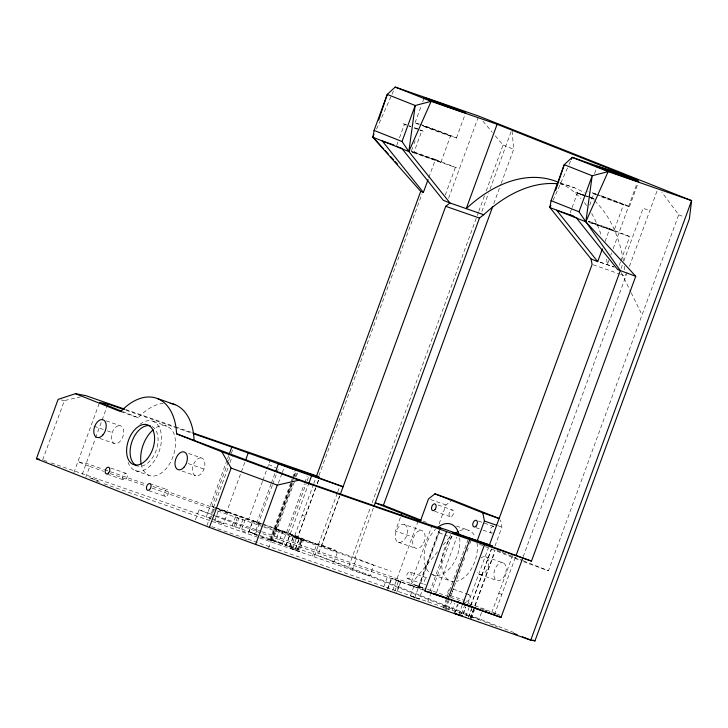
<?xml version="1.0" encoding="UTF-8"?>
<svg xmlns="http://www.w3.org/2000/svg" width="728" height="728" viewBox="0 0 728 728"><rect width="100%" height="100%" fill="white"/><g stroke="black" fill="none" stroke-linecap="round" stroke-linejoin="round"><path stroke-width="0.55" stroke-dasharray="3.64 2.73" d="M290.609 548.33L299.326 551.542L303.349 540.531L299.581 539.057L294.631 537.337L290.609 548.33L299.326 551.542M294.631 537.364L303.349 540.558M89.526 477.714L98.244 480.899L89.817 477.841M214.76 520.666L218.791 509.655L222.586 510.956L227.509 512.849L223.478 523.86L214.76 520.666L223.487 523.832M218.782 509.682L227.509 512.849M248.885 531.749L252.907 520.748L255.756 521.721L259.441 523.141L255.419 534.143L248.885 531.749L255.428 534.125M252.907 520.766L259.441 523.141M272.317 485.312L254.381 534.325L257.712 535.735M290.59 483.146L269.915 539.703L298.243 550.068L302.284 538.993L274.929 528.901L297.761 536.7L315.624 487.906M260.433 536.764L271.808 540.758L259.76 536.126M298.243 550.068L302.284 538.993M405.05 124.415L404.45 124.242L405.023 124.561M412.075 152.107L413.832 152.653L421.876 130.676L420.156 129.893M411.284 151.351L440.922 162.198L411.302 151.269L413.622 144.936M440.922 162.198L450.587 135.745L421.976 125.189M387.769 589.325L391.791 578.332L396.742 580.052L400.509 581.526L396.478 592.537M580.844 194.021L577.45 192.92L579.17 193.703M596.942 194.503L593.957 193.575L623.577 204.504L613.922 230.876L588.133 221.631M613.922 230.876L588.215 221.185M623.577 204.504L599.717 195.45M410.365 595.868L419.073 599.08L423.105 588.069L419.337 586.604L414.387 584.875L410.365 595.868L419.073 599.08M414.378 584.903L423.095 588.097M42.679 459.914L64.392 400.582L80.526 396.906M73.856 472.727L99.59 402.402M82.228 474.328L95.168 438.966M95.55 437.91L106.798 407.18M85.749 477.45L89.772 466.457L77.878 461.734L86.25 463.336L103.331 469.278M195.404 519.837L199.062 509.846L215.133 515.433M206.07 517.38L227.145 459.778M227.536 458.722L228.701 455.537M228.21 461.88L211.93 506.379L256.693 523.195A34.662 0.728 20.1 0 0 262.581 525.37M228.601 460.824L230.931 454.463M231.313 453.408L233.251 448.111M206.934 525.552L228.401 466.894M229.957 462.653L232.278 456.292M210.374 519.21L214.396 508.226M244.79 462.398L226.572 512.194L152.434 486.35M232.059 526.089L236.081 515.106M234.043 526.781L238.065 515.797M235.608 527.154L239.63 516.161M239.63 528.437L243.653 517.453M245.2 519.592L241.177 530.575L248.403 533.087L252.425 522.103M262.48 481.408L248.557 519.446L246.046 518.964M262.863 480.353L266.73 469.788M267.121 468.732L270.27 460.114M256.693 523.195L270.998 484.102M271.389 483.046L274.865 473.537M272.709 484.247L276.604 473.591M276.995 472.527L278.169 469.333M396.796 145.172L397.943 142.033M399.472 137.847L404.45 124.242M278.396 483.246L281.891 473.71M282.273 472.645L284.994 465.228M415.069 122.732L421.175 106.051M422.704 101.884L424.224 97.707M414.005 143.889L415.16 140.722M290.982 482.082L292.156 478.887M292.547 477.823L294.886 471.425M270.78 539.557L291.428 483.137M293.748 476.804L294.904 473.637M269.933 539.612L270.907 539.885L291.6 483.346M291.992 482.282L295.868 471.689M268.541 548.284L292.328 483.265M271.808 540.758L292.865 483.219M295.204 476.831L296.76 472.563M270.907 539.885L272.791 540.504L276.813 529.511M294.394 481.781L276.94 529.465L273.946 528.273L294.767 535.508L318.391 544.89L337.382 492.974M296.332 476.485L297.879 472.254M272.791 540.504L275.439 541.405L279.461 530.421M275.439 541.405L278.678 542.542L282.691 531.558M282.164 544.471L304.386 483.738M304.777 482.673L307.116 476.285M264.31 524.906L288.115 532.869L306.725 482.018M307.116 480.953L309.436 474.601M298.262 549.977L286.013 545.208L290.035 534.216M285.895 545.836L308.135 485.057M289.608 546.546L293.63 535.562M289.498 547.138L293.521 536.145L302.266 539.075M294.767 535.508L313.395 484.611M313.777 483.556L315.706 478.287M318.964 475.511L422.022 193.885M292.738 548.275L296.851 536.782M428.819 177.523L435.435 159.45L410.956 150.942M317.162 483.692L319.474 477.368M315.788 487.851L297.57 537.646L300.564 538.838M317.344 483.61L319.283 478.314M295.459 548.794L299.481 537.81M295.386 549.176L299.408 538.192M297.261 549.795L301.328 538.556M456.456 138.002L464.846 115.06M312.449 556.01L316.471 545.026M445.281 195.022L455.4 167.376L411.766 152.207M314.432 556.046L318.454 545.063M337.774 491.919L340.103 485.558M339.703 495.859L317.845 555.591L497.606 626.954M448.621 198.234L478.287 117.163M321.385 546.082L339.603 496.278M333.615 562.717L337.637 551.733L317.681 543.807L335.171 549.886M513.904 632.559L348.648 566.957L370.534 507.143M372.099 502.866L476.858 216.607M477.25 215.543L478.414 212.339M478.806 211.266L484.675 195.25M486.231 190.973L503.048 145.045L495.158 135.681M259.778 537.956L369.66 576.167L373.682 565.174L355.137 557.812L373.3 508.162M481.854 211.52L488.497 193.366M490.062 189.098L511.165 131.44M352.161 570.079L356.183 559.095M493.802 203.631L500.819 184.439M501.21 183.374L513.686 149.267L511.948 129.302M400.336 517.581L395.422 531.021L412.913 537.1M383.747 586.886L387.396 576.904M387.56 588.688L391.582 577.704M392.738 590.344L418.109 521.03M394.776 591.2L398.798 580.207M397.215 591.391L401.237 580.398M215.206 516.134L272.554 537.3L410.219 585.094L431.931 525.762M439.13 523.778L446.018 504.95L452.425 499.936M418.245 587.205L438.793 531.049M414.541 598.252L439.912 528.938M437.564 551.824L410.219 585.094L419.046 587.642L440.44 529.192M429.693 591.873L450.769 534.297M427.773 601.938L430.503 594.485M430.894 593.411L452.334 534.816M570.179 212.804L571.707 208.618M572.09 207.571L577.45 192.92M436.664 592.183L456.829 537.091M594.558 173.683L597.233 166.384M589.707 205.178L593.957 193.575M442.933 608.29L446.828 597.643M447.219 596.578L467.886 540.103M447.565 598.58L443.916 608.572L447.556 609.782M444.808 609.436L447.929 600.909M445.791 609.181L449.076 600.19M450.332 597.078L451.879 592.847M452.27 591.782L453.817 587.542M454.208 586.486L456.538 580.125M456.92 579.069L465.456 555.764M467.003 551.524L468.168 548.348M469.715 544.107L470.88 540.931M448.439 610.082L452.461 599.099M452.043 610.228L454.6 603.23M454.263 613.267L457.557 604.276M455.282 612.521L458.203 604.531M458.895 614.514L462.298 604.895M461.534 613.677L464.455 605.687M462.981 614.223L465.538 607.234M463.236 613.813L465.793 606.824M467.767 604.185L488.315 548.038M465.829 616.452L469.123 607.461M470.761 605.378L491.309 549.231M470.952 605.268L491.5 549.112M605.095 241.414L609.764 228.656L587.423 220.884M468.459 617.471L471.753 608.481M468.75 616.862L471.68 608.872M495.022 545.973L501.91 527.136L500.527 519.983M470.315 618.227L473.6 609.236M474.774 605.714L495.004 550.423M470.261 618.472L473.555 609.482M470.761 617.799L473.682 609.809M475.193 605.696L494.521 552.88M471.262 618.654L474.547 609.673M608.872 260.36L607.307 264.628A160.742 98.28 -70.8 0 0 606.424 257.885M610.828 255.018L611.602 252.889M613.167 248.612L637 183.483M629.456 206.679L638.611 181.654M481.508 612.557L478.951 619.546L211.111 526.426M491.764 612.548L513.104 554.236M619.219 265.292L620.393 262.098M620.775 261.034L629.729 236.582L605.778 227.072M494.385 614.76L516.097 555.428M621.102 268.486L622.258 265.311M623.814 261.088L643.152 208.226L649.804 210.865M523.186 556.72L627.145 272.645M629.42 266.43L657.157 190.618M523.687 561.743L548.43 570.77L678.705 214.778L661.725 191.983M376.558 129.065L391.573 95.268M392.028 94.249L393.393 91.173M553.098 200.346L568.568 165.538M569.023 164.51L570.843 160.415M443.325 544.817L449.804 536.936L444.963 535.016M141.177 464.018A26.217 16.025 -70.8 0 0 164.428 470.47A26.217 16.025 -70.8 0 0 173.337 432.441C170.843 426.781 164.146 423.96 158.431 426.526A26.217 16.025 -70.8 0 0 154.8 428.546M61.252 399.99L64.392 400.582M450.577 135.827L421.931 125.444M421.275 130.503L421.876 130.676M254.381 534.325L257.776 535.426M400.5 581.554L399.627 581.281M594.275 199.181L591.491 198.253M406.506 124.816L402.275 123.442L406.433 125.207M419.819 130.103L424.051 131.477L421.912 130.503M559.969 182.764L574.374 187.779M589.289 222.522L629.729 236.582M600.2 262.153L614.514 267.131M600.045 262.235L613.75 267.003M593.156 264.792L619.528 273.965M620.584 274.329L625.853 276.167L625.434 273.983M430.585 499.581L446.018 504.95M497.797 525.707L501.91 527.136M438.129 505.041L452.534 510.046A3.513 2.148 -70.8 0 1 452.452 515.679A3.513 2.148 -70.8 0 1 448.994 514.305A3.513 2.148 -70.8 0 1 452.534 510.046M478.351 521.057L493.793 526.426M434.689 511.274L450.122 516.643M475.939 527.654L482.118 529.802M483.146 530.157L491.373 533.014M125.516 409.454L174.766 426.581M175.83 426.945L191.892 432.532M126.108 410.319L192.301 433.333M456.392 526.035L468.741 530.321M153.098 421.321L167.094 426.18M120.684 411.648L138.184 417.726A59.787 36.555 -70.8 0 1 163.172 403.257M106.306 420.884L120.712 425.889A9.364 5.724 -70.8 0 1 120.502 440.904A9.364 5.724 -70.8 0 1 111.275 437.246A9.364 5.724 -70.8 0 1 120.712 425.889M404.622 524.606A9.364 5.724 -70.8 0 1 404.413 539.621A9.364 5.724 -70.8 0 1 395.186 535.963A9.364 5.724 -70.8 0 1 404.622 524.606L422.122 530.694A9.364 5.724 -70.8 0 1 421.903 545.709A9.364 5.724 -70.8 0 1 412.685 542.051A9.364 5.724 -70.8 0 1 422.122 530.694M188.516 453.471L201.893 458.121A9.364 5.724 -70.8 0 1 201.674 473.136A9.364 5.724 -70.8 0 1 192.456 469.469A9.364 5.724 -70.8 0 1 201.893 458.121M485.804 556.838L503.294 562.917A9.364 5.724 -70.8 0 1 503.084 577.932A9.364 5.724 -70.8 0 1 493.857 574.274A9.364 5.724 -70.8 0 1 503.294 562.917M94.012 426.226L103.276 429.447M107.389 430.876L111.511 432.305M188.197 463.563L204.659 469.287M99.873 438.465L114.278 443.47M398.189 542.187L415.688 548.275M182.082 471.043L195.459 475.703M479.37 574.419L496.86 580.498M135.08 470.543L149.076 475.411M432.751 574.783L450.241 580.862M110.765 468.004L126.199 473.373A3.513 2.148 -70.8 0 1 126.117 479.006A3.513 2.148 -70.8 0 1 122.659 477.632A3.513 2.148 -70.8 0 1 126.199 473.373M410.11 572.09A3.513 2.148 -70.8 0 1 410.028 577.723A3.513 2.148 -70.8 0 1 406.57 576.349A3.513 2.148 -70.8 0 1 410.11 572.09L427.609 578.168A3.513 2.148 -70.8 0 0 424.26 581.108A3.513 2.148 -70.8 0 0 425.753 584.857M149.695 483.592L167.194 489.671M453.162 589.107L468.595 594.476M261.288 523.541L211.93 506.379L263.281 524.56M262.362 523.914L288.115 532.869M104.395 469.651L146.037 484.12M318.391 544.89L289.917 534.852L293.521 536.145M355.137 557.812L289.899 535.125A34.662 0.728 20.1 0 1 263.582 525.743M89.772 466.457L103.731 471.316M110.183 473.555L145.627 485.885M152.079 488.124L216.535 510.537M217.608 510.91L262.726 526.599M263.8 526.972L391.173 571.262M107.325 474.237L123.787 479.961M407.698 578.678L425.197 584.766M148.84 490.69L165.302 496.414M450.25 595.486L464.655 600.5M216.207 515.806L261.197 531.449M262.271 531.822L426.189 588.815M427.263 589.189L449.758 597.015M450.832 597.388L482.973 608.562L499.463 615.105M480.425 608.59L483.592 609.691M484.648 610.055L486.75 610.792M493.084 612.994L496.25 614.095M497.306 614.459L499.408 615.196M410.219 585.094L424.57 590.09M43.753 460.287L46.965 461.406M51.242 462.899L210.774 518.363M211.848 518.736L317.845 555.591L348.648 566.957M96.487 481.181L99.709 482.3M104.013 483.792L258.704 537.582M589.498 197.552L592.82 198.78M398.808 580.999L391.782 578.36M240.44 537.473L241.441 537.819M423.541 590.162L418.2 588.27A23.405 0.491 20.1 0 1 396.396 580.362M409 125.698L410.847 126.363M414.278 128.073L417.326 129.22M582 194.376L584.775 195.368M585.057 195.523L575.275 192.119L580.78 194.331M278.678 542.542L286.013 545.208M585.731 195.723L587.642 196.423M584.984 195.914L587.551 196.906M214.141 515.743L199.062 509.846M414.35 127.682L417.408 128.774M408.918 126.144L410.756 126.836M587.35 196.36L589.562 197.188M581.918 194.822L584.684 195.859M416.562 128.51L418.545 129.266M590.408 197.452L592.892 198.389M579.433 193.885L582.764 195.086M591.545 197.943L594.303 199.035M245.791 539.43L246.601 539.748M503.048 145.045L513.686 149.267M678.705 214.778L683.547 216.698M435.435 159.45L459.386 168.96M423.286 521.093L426.435 522.34M497.015 550.359L501.219 552.024M502.265 552.443L522.204 560.36M523.25 560.769L548.43 570.77M479.479 544.262L521.621 560.988M439.157 532.705L443.989 534.625M122.532 411.52L138.184 417.726M302.211 515.169L305.205 516.352M498.835 593.22L501.829 594.412M412.121 151.87L413.841 152.598M268.659 464.51L275.785 467.785M482.973 121.203L492.292 132.278M621.312 272.609L630.675 291.71M631.167 292.711L641.013 312.812M492.538 532.969A3.513 2.148 -70.8 0 1 490.445 529.365A3.513 2.148 -70.8 0 1 494.267 526.744M459.668 537.919A26.918 16.453 -70.8 0 1 446.027 571.871A26.918 16.453 -70.8 0 1 424.915 564.355A26.918 16.453 -70.8 0 1 435.49 529.311M452.461 591.245A3.513 2.148 -70.8 0 1 452.297 592.128M451.979 592.992A3.513 2.148 -70.8 0 1 451.533 593.766M447.838 593.129A3.513 2.148 -70.8 0 1 450.523 588.415M459.85 530.676A26.918 16.453 -70.8 0 1 475.147 536.745M477.022 542.997A26.918 16.453 -70.8 0 1 456.338 581.363M454.518 581.581A26.918 16.453 -70.8 0 1 441.632 564.582A26.918 16.453 -70.8 0 1 452.98 535.389M468.013 594.494A3.513 2.148 -70.8 0 1 469.642 598.653A3.513 2.148 -70.8 0 1 465.774 600.582M600.855 195.686A22.231 0.464 20.1 0 1 629.611 206.697A22.231 0.464 20.1 0 1 598.725 195.805M595.986 194.758A22.231 0.464 20.1 0 1 589.443 192.165M588.051 191.528A22.231 0.464 20.1 0 1 588.078 191.409M592.255 192.702A22.231 0.464 20.1 0 1 598.88 194.986M420.12 124.315A22.231 0.464 20.1 0 1 449.249 134.917A22.231 0.464 20.1 0 1 451.997 136.609A22.231 0.464 20.1 0 1 422.986 126.081M419.146 124.588A22.231 0.464 20.1 0 1 419.246 124.024M152.097 426.508A21.066 12.877 -70.8 0 1 155.828 451.324A21.066 12.877 -70.8 0 1 136.855 465.711M139.922 424.342A26.217 16.025 -70.8 0 1 160.761 431.595A26.217 16.025 -70.8 0 1 150.004 466.011A26.217 16.025 -70.8 0 1 128.046 462.362M419.046 587.642A25.89 0.546 20.1 0 1 423.305 588.697M481.099 557.912A9.364 5.724 -70.8 0 1 488.47 560.251A9.364 5.724 -70.8 0 1 485.103 572.399A9.364 5.724 -70.8 0 1 477.14 572.181M560.396 184.093A160.742 98.28 -70.8 0 1 584.329 192.829M588.87 195.959A160.742 98.28 -70.8 0 1 593.82 200.082M594.621 200.828A160.742 98.28 -70.8 0 1 623.377 260.651M624.242 266.202A160.742 98.28 -70.8 0 1 624.797 270.716M559.941 183.01A160.742 98.28 -70.8 0 1 580.98 198.671M584.384 202.666A160.742 98.28 -70.8 0 1 588.215 207.889M591.664 213.395A160.742 98.28 -70.8 0 1 601.192 235.244M167.094 495.686A3.513 2.148 -70.8 0 0 167.713 489.889A3.513 2.148 -70.8 0 0 163.946 493.566A3.513 2.148 -70.8 0 0 167.094 495.686"/><path stroke-width="1.09" d="M557.284 183.738A160.742 98.28 -70.8 0 0 483.738 214.714L449.986 202.976L408.845 151.515L415.197 105.505L431.149 101.347L497.115 124.279L638.174 180.28L572.208 157.339L564.236 164.674L551.069 200.682L549.904 207.516L591.054 258.977L592.101 264.428L489.48 544.863L492.474 546.045L468.65 538.056L531.495 561.106L635.726 276.285L585.84 221.776L579.015 211.775L551.069 200.682M428.046 179.652L423.368 192.41L420.711 191.355L372.918 137.255L374.074 130.421L387.251 94.413L395.222 87.078L478.678 116.098L691.6 200.628L689.352 219.001L534.953 640.922L530.767 640.121L255.601 544.444L209.4 527.4L36.4 458.722L58.113 399.39L75.439 393.684L85.904 395.677L124.443 409.081M383.656 148.994L372.918 137.255L373.992 134.043M378.651 120.12L387.251 94.413L415.197 105.505L402.02 141.514L408.845 151.515L431.149 101.347L395.222 87.078M635.726 276.285L620.329 270.598L585.84 221.776L549.904 207.516L550.623 205.378M555.637 190.381L564.236 164.674L592.192 175.767L608.144 171.608L691.6 200.628L530.767 640.121L522.476 636.827M107.189 406.124L107.962 404.004L123.978 409.573M229.083 454.481L231.804 447.065L278.405 463.863A34.671 0.728 20.1 0 0 311.602 475.794L343.097 486.75L295.659 469.296L319.474 477.368L316.48 476.185L420.711 191.355M209.4 527.4L231.113 468.068L221.831 451.797L176.576 433.833A59.787 36.555 -70.8 0 0 120.684 411.648L75.439 393.684M245.564 460.278L248.284 452.861M275.639 471.425L278.405 463.863M255.601 544.444L277.313 485.112L298.835 480.207L531.495 561.106M308.508 484.275L311.602 475.794M340.386 494.166L445.718 206.315L449.986 202.976L443.334 200.337L402.193 148.876M497.115 124.279L466.248 208.627A160.742 98.28 -70.8 0 1 556.884 181.691M374.074 506.042L479.47 218.054L483.738 214.714M434.935 493.857L482.837 512.876L499.299 518.6L452.425 499.936L434.935 493.857L428.528 498.862L420.484 520.839L375.239 502.875L383.419 505.259L492.629 206.825M401.101 515.506L401.856 513.44M522.75 558.067L501.037 617.399L424.852 590.909L446.564 531.577M579.015 211.775L592.192 175.767L585.84 221.776L608.144 171.608L572.208 157.339L571.298 159.396M469.888 539.357L448.175 598.689L424.852 590.909M477.14 540.931L484.42 521.048L482.837 512.876M434.825 593.766L462.899 603.803L484.611 544.471M591.054 258.977L597.706 261.616L602.375 248.858M516.097 555.428L620.329 270.598L617.663 269.542L576.521 218.082M549.904 207.516L550.814 205.469M107.962 404.004L99.59 402.402L121.494 411.102M36.4 458.722L39.54 459.322M397.015 146.392L396.405 146.219L396.988 146.537M570.015 215.069L571.171 215.442M454.49 613.331L457.976 614.559M471.526 606.57L466.521 604.822M393.93 145.018L382.227 140.95L423.368 192.41M573.591 216.079L556.565 210.155L597.706 261.616M445.718 206.315L479.47 218.054M157.476 398.562L174.975 404.65M484.42 521.048L496.769 525.343M192.966 432.905L317.599 476.239M193.366 433.706L231.804 447.065M176.576 433.833L294.267 477.968L418.109 521.03L440.759 528.31A25.89 0.546 20.1 0 1 457.994 533.906L489.48 544.863M465.62 604.504L463.818 603.849L479.934 609.582M484.93 611.465L490.181 613.295M434.225 593.966L437.428 595.104M462.899 603.803L501.037 617.399M459.796 614.841L462.498 615.815M221.831 451.797L298.835 480.207M231.113 468.068L277.313 485.112M575.466 217.335L576.94 217.89M461.998 603.567C473.782 608.199 449.331 598.762 461.106 603.394M401.719 148.385L398.125 147.001M572.745 216.307L574.729 217.062M458.804 614.869L460.797 615.679L454.481 613.385M374.074 130.421L402.02 141.514M372.918 137.255L408.845 151.515M383.419 505.259L421.194 520.256M470.57 606.324L473.564 607.516M532.851 640.085L534.953 640.922M514.186 633.542L517.299 634.77M569.988 215.215L571.125 215.679M385.194 150.669L388.261 154.027M390.563 156.538L393.639 159.896M395.177 161.571L397.479 164.082M437.719 527.345A26.918 16.453 -70.8 0 1 459.113 534.807M455.209 533.433A26.918 16.453 -70.8 0 1 457.976 531.577M141.177 464.018A26.217 16.025 -70.8 0 1 153.189 429.802M136.855 465.711A21.066 12.877 -70.8 0 1 131.814 442.042A21.066 12.877 -70.8 0 1 150.259 425.816M170.243 403.348A59.787 36.555 -70.8 0 1 194.076 439.912M280.116 464.009L297.543 470.434L280.116 464.009M453.116 532.687L470.543 539.111L453.116 532.687M476.212 525.971A3.513 2.148 -70.8 0 0 476.294 520.347A3.513 2.148 -70.8 0 0 472.754 524.606A3.513 2.148 -70.8 0 0 476.212 525.971M434.962 509.6A3.513 2.148 -70.8 0 0 435.044 503.967A3.513 2.148 -70.8 0 0 431.504 508.226A3.513 2.148 -70.8 0 0 434.962 509.6M605.141 169.742A22.231 0.464 20.1 0 0 638.611 181.654A22.231 0.464 20.1 0 0 610.009 170.671A22.231 0.464 20.1 0 0 605.141 169.742M432.141 101.065A22.231 0.464 20.1 0 0 465.611 112.977A22.231 0.464 20.1 0 0 437.009 101.993A22.231 0.464 20.1 0 0 432.141 101.065M147.347 458.722A21.066 12.877 -70.8 0 0 147.829 424.934A21.066 12.877 -70.8 0 0 126.599 450.486A21.066 12.877 -70.8 0 0 147.347 458.722M108.627 472.918A3.513 2.148 -70.8 0 0 108.709 467.285A3.513 2.148 -70.8 0 0 105.169 471.544A3.513 2.148 -70.8 0 0 108.627 472.918M149.595 489.607A3.513 2.148 -70.8 0 0 150.214 483.801A3.513 2.148 -70.8 0 0 146.446 487.478A3.513 2.148 -70.8 0 0 149.595 489.607M103.003 434.825A9.364 5.724 -70.8 0 0 103.221 419.81A9.364 5.724 -70.8 0 0 93.785 431.167A9.364 5.724 -70.8 0 0 103.003 434.825M184.184 467.048A9.364 5.724 -70.8 0 0 184.393 452.033A9.364 5.724 -70.8 0 0 174.966 463.39A9.364 5.724 -70.8 0 0 184.184 467.048"/></g></svg>
